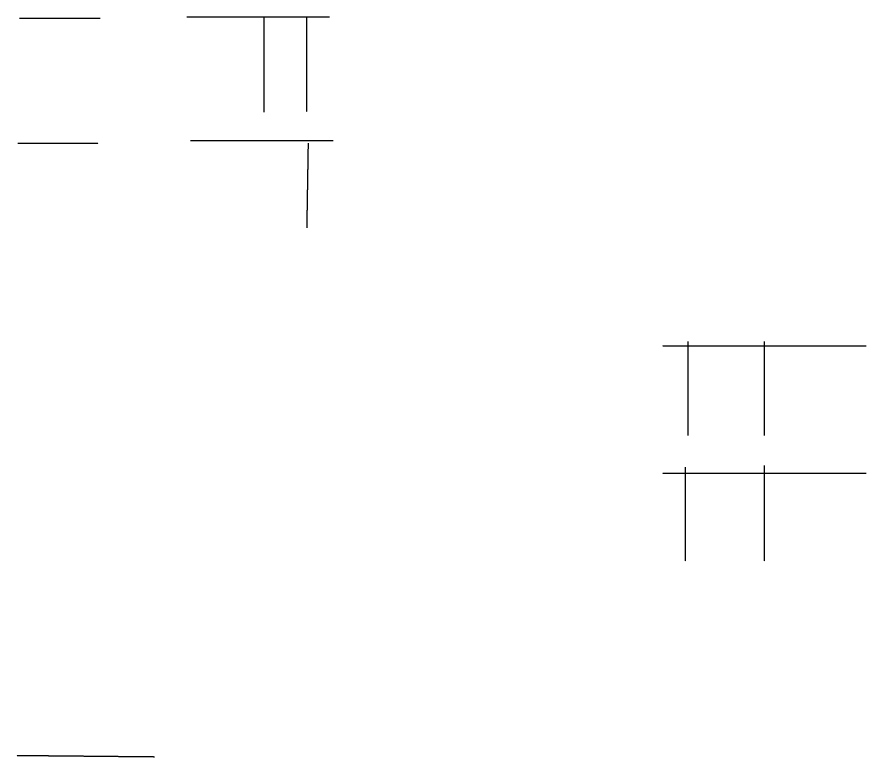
# Model space of a CAD drawing. Header units: millimetres. Extents: x 1117013 to 3394463, y -717780 to -102922.
# Drawn here: x 1261531 to 1285928, y -539357 to -518105 of the extents above; entities that cross this region are included whole.
import ezdxf

# ---------------------------------------------------------------- set-up
doc = ezdxf.new("R2010")
doc.units = ezdxf.units.MM
doc.linetypes.add('CENTERX2', pattern=[4, 2.5, -0.5, 0.5, -0.5])
doc.layers.add('Оси', color=1, linetype='CENTERX2')

msp = doc.modelspace()

# ---------------------------------------------------------------- linework, layer by layer
at = {"layer": 'Оси'}
for points in [[(1261606.8854, -518138.9643), (1263916.8854, -518138.9643)], [(1266416.2414, -518105.321), (1270516.2414, -518105.321)], [(1268626.2414, -518129.3876), (1268626.2414, -520841.1305)], [(1269846.2414, -518129.3876), (1269846.2414, -520829.3876)], [(1261556.2414, -521729.3876), (1263866.2414, -521729.3876)], [(1266516.2414, -521649.3876), (1270616.2414, -521649.3876)], [(1269896.2414, -521729.3876), (1269856.2414, -524159.3876)], [(1280808.9463, -527429.3323), (1280808.9463, -530129.3323)], [(1283002.6632, -527429.3323), (1283002.6632, -530129.3323)], [(1280077.6632, -527549.2476), (1285927.6632, -527549.2476)], [(1280732.797, -531029.3323), (1280732.797, -533729.3323)], [(1283002.6633, -530989.3322), (1283002.6633, -533729.3323)], [(1280077.6632, -531204.2307), (1285927.6632, -531204.2307)]]:
    msp.add_lwpolyline(points, dxfattribs=at)
at = {"layer": 'Оси', "extrusion": (0, 0, -1)}
msp.add_lwpolyline([(-1265486.1528, -539357.1498), (-1261531.1528, -539319.571)], dxfattribs=at)

doc.saveas('drawing.dxf')
